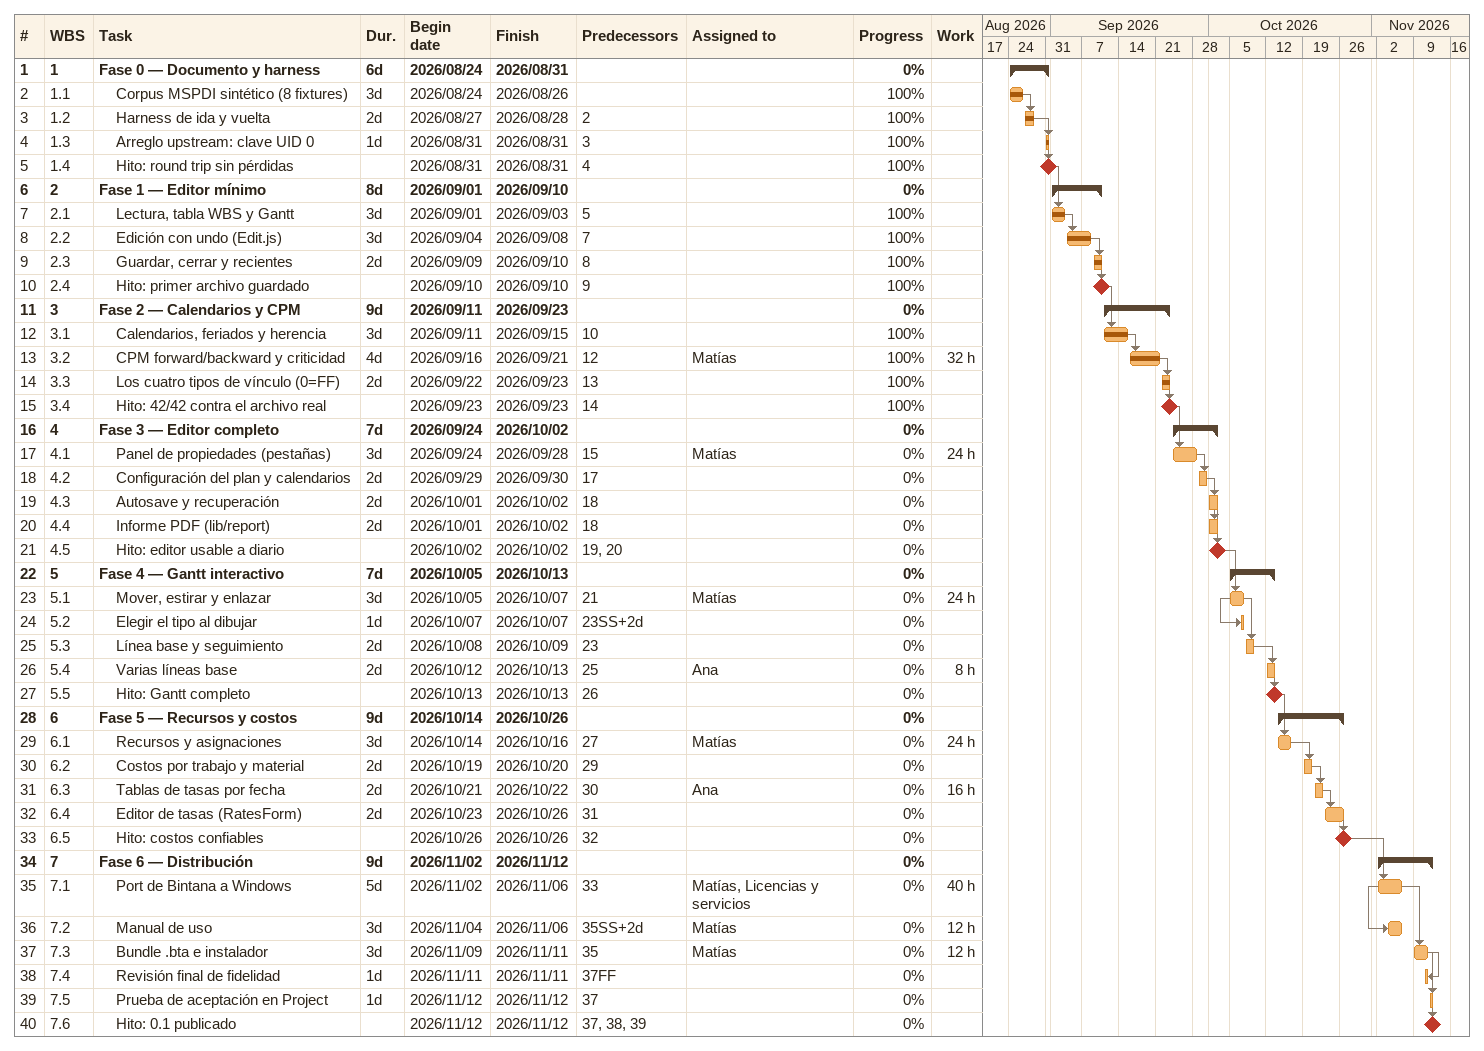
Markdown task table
| ID | WBS | Task | Duration | Start | Finish | Predecessors | Resources | % complete | Work (h) |
|---|---|---|---|---|---|---|---|---|---|
| 1 | 1 | **Fase 0 — Documento y harness** | 6d | 2026-08-24 | 2026-08-31 |  |  | 0 |  |
| 2 | 1.1 | Corpus MSPDI sintético (8 fixtures) | 3d | 2026-08-24 | 2026-08-26 |  |  | 100 |  |
| 3 | 1.2 | Harness de ida y vuelta | 2d | 2026-08-27 | 2026-08-28 | 2 |  | 100 |  |
| 4 | 1.3 | Arreglo upstream: clave UID 0 | 1d | 2026-08-31 | 2026-08-31 | 3 |  | 100 |  |
| 5 | 1.4 | Hito: round trip sin pérdidas |  | 2026-08-31 | 2026-08-31 | 4 |  | 100 |  |
| 6 | 2 | **Fase 1 — Editor mínimo** | 8d | 2026-09-01 | 2026-09-10 |  |  | 0 |  |
| 7 | 2.1 | Lectura, tabla WBS y Gantt | 3d | 2026-09-01 | 2026-09-03 | 5 |  | 100 |  |
| 8 | 2.2 | Edición con undo (Edit.js) | 3d | 2026-09-04 | 2026-09-08 | 7 |  | 100 |  |
| 9 | 2.3 | Guardar, cerrar y recientes | 2d | 2026-09-09 | 2026-09-10 | 8 |  | 100 |  |
| 10 | 2.4 | Hito: primer archivo guardado |  | 2026-09-10 | 2026-09-10 | 9 |  | 100 |  |
| 11 | 3 | **Fase 2 — Calendarios y CPM** | 9d | 2026-09-11 | 2026-09-23 |  |  | 0 |  |
| 12 | 3.1 | Calendarios, feriados y herencia | 3d | 2026-09-11 | 2026-09-15 | 10 |  | 100 |  |
| 13 | 3.2 | CPM forward/backward y criticidad | 4d | 2026-09-16 | 2026-09-21 | 12 | Matías | 100 | 32 |
| 14 | 3.3 | Los cuatro tipos de vínculo (0=FF) | 2d | 2026-09-22 | 2026-09-23 | 13 |  | 100 |  |
| 15 | 3.4 | Hito: 42/42 contra el archivo real |  | 2026-09-23 | 2026-09-23 | 14 |  | 100 |  |
| 16 | 4 | **Fase 3 — Editor completo** | 7d | 2026-09-24 | 2026-10-02 |  |  | 0 |  |
| 17 | 4.1 | Panel de propiedades (pestañas) | 3d | 2026-09-24 | 2026-09-28 | 15 | Matías | 0 | 24 |
| 18 | 4.2 | Configuración del plan y calendarios | 2d | 2026-09-29 | 2026-09-30 | 17 |  | 0 |  |
| 19 | 4.3 | Autosave y recuperación | 2d | 2026-10-01 | 2026-10-02 | 18 |  | 0 |  |
| 20 | 4.4 | Informe PDF (lib/report) | 2d | 2026-10-01 | 2026-10-02 | 18 |  | 0 |  |
| 21 | 4.5 | Hito: editor usable a diario |  | 2026-10-02 | 2026-10-02 | 19, 20 |  | 0 |  |
| 22 | 5 | **Fase 4 — Gantt interactivo** | 7d | 2026-10-05 | 2026-10-13 |  |  | 0 |  |
| 23 | 5.1 | Mover, estirar y enlazar | 3d | 2026-10-05 | 2026-10-07 | 21 | Matías | 0 | 24 |
| 24 | 5.2 | Elegir el tipo al dibujar | 1d | 2026-10-07 | 2026-10-07 | 23SS+2d |  | 0 |  |
| 25 | 5.3 | Línea base y seguimiento | 2d | 2026-10-08 | 2026-10-09 | 23 |  | 0 |  |
| 26 | 5.4 | Varias líneas base | 2d | 2026-10-12 | 2026-10-13 | 25 | Ana | 0 | 8 |
| 27 | 5.5 | Hito: Gantt completo |  | 2026-10-13 | 2026-10-13 | 26 |  | 0 |  |
| 28 | 6 | **Fase 5 — Recursos y costos** | 9d | 2026-10-14 | 2026-10-26 |  |  | 0 |  |
| 29 | 6.1 | Recursos y asignaciones | 3d | 2026-10-14 | 2026-10-16 | 27 | Matías | 0 | 24 |
| 30 | 6.2 | Costos por trabajo y material | 2d | 2026-10-19 | 2026-10-20 | 29 |  | 0 |  |
| 31 | 6.3 | Tablas de tasas por fecha | 2d | 2026-10-21 | 2026-10-22 | 30 | Ana | 0 | 16 |
| 32 | 6.4 | Editor de tasas (RatesForm) | 2d | 2026-10-23 | 2026-10-26 | 31 |  | 0 |  |
| 33 | 6.5 | Hito: costos confiables |  | 2026-10-26 | 2026-10-26 | 32 |  | 0 |  |
| 34 | 7 | **Fase 6 — Distribución** | 9d | 2026-11-02 | 2026-11-12 |  |  | 0 |  |
| 35 | 7.1 | Port de Bintana a Windows | 5d | 2026-11-02 | 2026-11-06 | 33 | Matías, Licencias y servicios | 0 | 40 |
| 36 | 7.2 | Manual de uso | 3d | 2026-11-04 | 2026-11-06 | 35SS+2d | Matías | 0 | 12 |
| 37 | 7.3 | Bundle .bta e instalador | 3d | 2026-11-09 | 2026-11-11 | 35 | Matías | 0 | 12 |
| 38 | 7.4 | Revisión final de fidelidad | 1d | 2026-11-11 | 2026-11-11 | 37FF |  | 0 |  |
| 39 | 7.5 | Prueba de aceptación en Project | 1d | 2026-11-12 | 2026-11-12 | 37 |  | 0 |  |
| 40 | 7.6 | Hito: 0.1 publicado |  | 2026-11-12 | 2026-11-12 | 37, 38, 39 |  | 0 |  |
